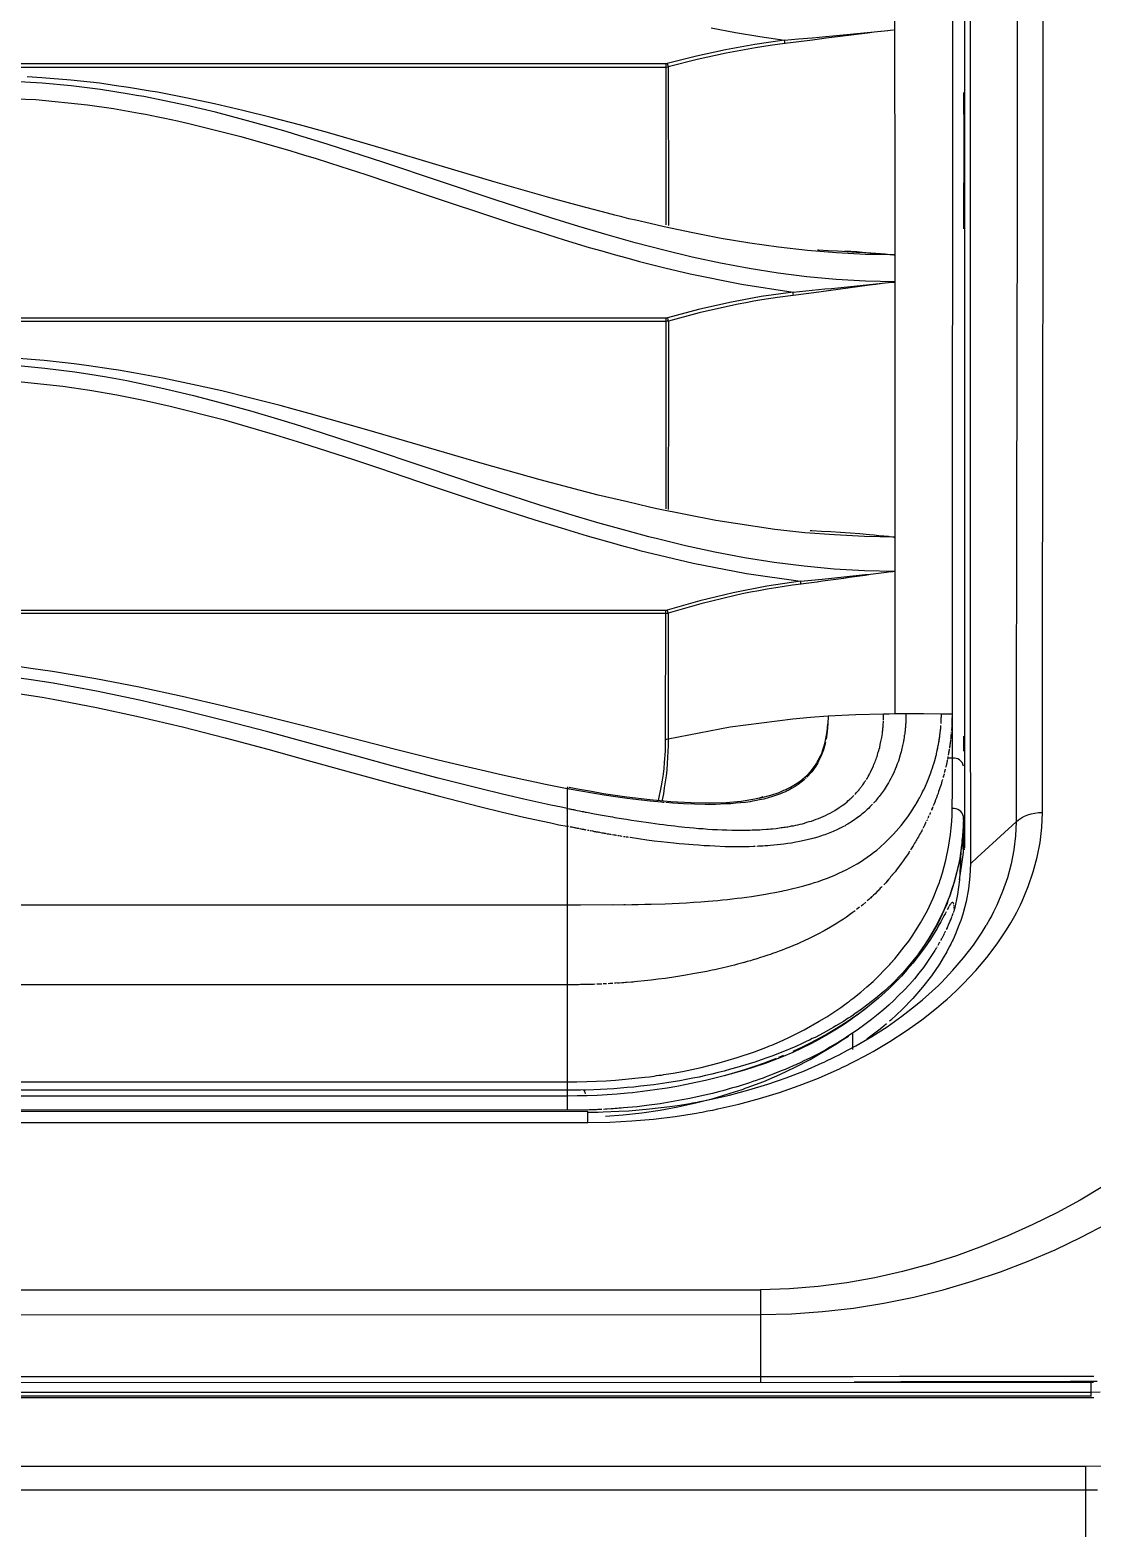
# Model space of a CAD drawing. Header units: millimetres. Extents: x 1291 to 5660, y 748 to 2981.
# Drawn here: x 2310.5 to 2358.4, y 2858.6 to 2926.1 of the extents above; entities that cross this region are included whole.
import ezdxf

# ---------------------------------------------------------------- set-up
doc = ezdxf.new("R2010")
doc.units = ezdxf.units.MM

msp = doc.modelspace()

# ---------------------------------------------------------------- linework, layer by layer
for p, q in [((2352.011, 2893.983), (2351.977, 2893.756)), ((2352.001, 2893.906), (2351.981, 2893.78)), ((2351.236, 2891.108), (2351.164, 2890.939)), ((2350.341, 2889.342), (2350.229, 2889.168)), ((2352.136, 2886.293), (2352.083, 2886.167)), ((2351.957, 2885.843), (2351.841, 2885.581))]:
    msp.add_line(p, q)
for points in [[(2349.518, 2924.242), (2349.508, 2936.051), (2349.518, 2938.829), (2349.513, 2950.667), (2349.508, 2951.287), (2349.508, 2954.534), (2349.503, 2954.544), (2349.499, 2955.28), (2349.862, 2955.285), (2350.336, 2955.28), (2350.815, 2955.28), (2351.425, 2955.275), (2352.03, 2955.275), (2352.03, 2955.328), (2352.02, 2955.377)], [(2355.031, 2931.899), (2355.031, 2920.22), (2355.026, 2918.061), (2355.026, 2915.845), (2355.021, 2913.57), (2355.016, 2911.237), (2355.011, 2908.842), (2355.006, 2906.393), (2355.002, 2903.881), (2354.997, 2901.306), (2354.997, 2899.999), (2354.992, 2898.678), (2354.992, 2895.987), (2354.987, 2893.233), (2354.982, 2890.421)], [(2352.916, 2931.023), (2352.916, 2920.094), (2352.92, 2918.028), (2352.92, 2894.022), (2352.925, 2891.307), (2352.925, 2888.543), (2352.901, 2887.977), (2352.838, 2887.406), (2352.732, 2886.835), (2352.577, 2886.259), (2352.485, 2885.973), (2352.378, 2885.688), (2352.267, 2885.402), (2352.141, 2885.122), (2352.107, 2885.049), (2352.069, 2884.981), (2352.035, 2884.913), (2352.001, 2884.841), (2351.928, 2884.7), (2351.856, 2884.565), (2351.696, 2884.289), (2351.531, 2884.018), (2351.168, 2883.486), (2350.767, 2882.968), (2350.331, 2882.464), (2349.852, 2881.971), (2349.6, 2881.729), (2349.339, 2881.492), (2349.271, 2881.434)], [(2354.982, 2890.426), (2355.093, 2890.518), (2355.219, 2890.605), (2355.36, 2890.678), (2355.51, 2890.741), (2355.665, 2890.784), (2355.829, 2890.823), (2355.994, 2890.842), (2356.168, 2890.847), (2356.168, 2893.669), (2356.173, 2896.423), (2356.173, 2899.118), (2356.178, 2900.444), (2356.178, 2901.756), (2356.182, 2904.336), (2356.187, 2906.852), (2356.192, 2909.311), (2356.192, 2911.707), (2356.197, 2914.049), (2356.202, 2916.324), (2356.202, 2922.814), (2356.207, 2924.857), (2356.207, 2928.767)], [(2349.518, 2884.255), (2349.736, 2884.521), (2349.944, 2884.788), (2350.147, 2885.054), (2350.331, 2885.325), (2350.68, 2885.872), (2350.984, 2886.423), (2351.251, 2886.985), (2351.478, 2887.551), (2351.527, 2887.696), (2351.551, 2887.764), (2351.58, 2887.837), (2351.667, 2888.127), (2351.749, 2888.413), (2351.822, 2888.703), (2351.943, 2889.279), (2352.03, 2889.86), (2352.064, 2890.15), (2352.088, 2890.445), (2352.102, 2890.736), (2352.107, 2891.031), (2352.107, 2891.312), (2352.112, 2891.597), (2352.117, 2912.258), (2352.127, 2913.367), (2352.127, 2928.298)], [(2341.247, 2926.221), (2342.341, 2926.013), (2343.439, 2925.829), (2344.543, 2925.67), (2343.212, 2925.476), (2341.89, 2925.239), (2340.574, 2924.953), (2339.267, 2924.624), (2339.291, 2924.532), (2339.316, 2924.469)], [(2349.436, 2926.125), (2349.049, 2926.081), (2348.899, 2926.062), (2348.589, 2926.028), (2348.284, 2925.989), (2347.669, 2925.916), (2347.05, 2925.834), (2346.43, 2925.757), (2346.12, 2925.713), (2345.811, 2925.674), (2345.186, 2925.592), (2344.567, 2925.515), (2343.899, 2925.423), (2343.241, 2925.321), (2342.578, 2925.205), (2341.919, 2925.079), (2340.613, 2924.798), (2339.311, 2924.469), (2339.311, 2922.296), (2339.316, 2920.046), (2339.316, 2917.321)], [(2344.567, 2925.51), (2344.557, 2925.578), (2344.547, 2925.67), (2345.172, 2925.728), (2345.791, 2925.781), (2346.106, 2925.81), (2346.416, 2925.839), (2346.73, 2925.868), (2347.035, 2925.897), (2347.66, 2925.96), (2348.589, 2926.047), (2348.894, 2926.076), (2349.203, 2926.105)], [(2349.455, 2926.125), (2349.436, 2926.12)], [(2240.472, 2924.445), (2240.448, 2924.484), (2240.433, 2924.527), (2240.423, 2924.552), (2240.404, 2924.571), (2240.404, 2924.581), (2240.399, 2924.595), (2240.394, 2924.605), (2240.389, 2924.615), (2339.199, 2924.615), (2339.233, 2924.619), (2339.267, 2924.624)], [(2339.204, 2924.615), (2339.199, 2922.282), (2339.204, 2920.031), (2339.204, 2917.345)], [(2240.578, 2924.14), (2240.583, 2924.16), (2240.559, 2924.276), (2240.549, 2924.29), (2240.617, 2924.397), (2240.719, 2924.455), (2339.199, 2924.455), (2339.258, 2924.46), (2339.311, 2924.469)], [(2349.353, 2916.005), (2349.513, 2915.99), (2348.197, 2916.009), (2346.885, 2916.077), (2345.578, 2916.188), (2344.281, 2916.334), (2342.984, 2916.518), (2341.697, 2916.73), (2340.409, 2916.977), (2339.127, 2917.248), (2338.488, 2917.398), (2337.849, 2917.553), (2337.53, 2917.621), (2337.215, 2917.703), (2336.896, 2917.781), (2336.576, 2917.863), (2335.303, 2918.202), (2334.035, 2918.545), (2331.514, 2919.271), (2328.992, 2920.026), (2326.476, 2920.777), (2323.954, 2921.503), (2322.686, 2921.851), (2321.413, 2922.185), (2320.14, 2922.504), (2318.863, 2922.8), (2317.575, 2923.071), (2316.288, 2923.318), (2315.963, 2923.376), (2314.991, 2923.535), (2314.342, 2923.627), (2313.689, 2923.724), (2312.387, 2923.864), (2311.08, 2923.976), (2310.427, 2924.01)], [(2349.508, 2924.242), (2349.518, 2920.443), (2349.518, 2895.29), (2349.266, 2895.285), (2349.015, 2895.285), (2347.761, 2895.256), (2346.512, 2895.188), (2345.714, 2895.13), (2344.92, 2895.058), (2342.094, 2894.69), (2339.301, 2894.148), (2339.248, 2894.138), (2339.19, 2894.138)], [(2349.513, 2914.775), (2348.192, 2914.799), (2346.871, 2914.877), (2345.559, 2915.003), (2344.257, 2915.167), (2342.96, 2915.375), (2341.668, 2915.617), (2340.38, 2915.893), (2339.103, 2916.203), (2338.464, 2916.363), (2337.825, 2916.532), (2337.186, 2916.711), (2336.552, 2916.89), (2335.284, 2917.268), (2334.021, 2917.66), (2331.509, 2918.473), (2329.002, 2919.315), (2326.495, 2920.152), (2323.978, 2920.97), (2323.349, 2921.164), (2322.715, 2921.357), (2322.086, 2921.546), (2321.452, 2921.73), (2320.179, 2922.083), (2318.901, 2922.417), (2317.614, 2922.722), (2316.322, 2922.998), (2315.673, 2923.124), (2315.349, 2923.182), (2315.02, 2923.24), (2314.371, 2923.347), (2313.718, 2923.448), (2312.411, 2923.613), (2311.099, 2923.734), (2309.783, 2923.806)], [(2352.62, 2923.303), (2352.63, 2921.319), (2352.62, 2917.166)], [(2308.457, 2923.076), (2310.809, 2922.993), (2313.147, 2922.756), (2314.308, 2922.587), (2315.465, 2922.383), (2315.755, 2922.33), (2316.046, 2922.272), (2316.331, 2922.214), (2316.622, 2922.156), (2317.198, 2922.03), (2317.769, 2921.899), (2320.048, 2921.323), (2322.308, 2920.675), (2322.875, 2920.506), (2323.436, 2920.331), (2324.559, 2919.973), (2325.677, 2919.61), (2326.795, 2919.242), (2329.026, 2918.492), (2331.257, 2917.747), (2332.375, 2917.379), (2333.493, 2917.021), (2334.621, 2916.668), (2335.749, 2916.329), (2336.31, 2916.164), (2336.876, 2916.005), (2337.447, 2915.85), (2338.014, 2915.695), (2339.156, 2915.404), (2340.298, 2915.133), (2342.602, 2914.669), (2344.93, 2914.315), (2346.082, 2914.422), (2346.367, 2914.451), (2346.658, 2914.475), (2347.229, 2914.533), (2347.8, 2914.596), (2348.376, 2914.654), (2348.661, 2914.683), (2348.942, 2914.712), (2349.087, 2914.727), (2349.228, 2914.741)], [(2348.226, 2916.077), (2347.795, 2916.101), (2347.369, 2916.126), (2346.938, 2916.155), (2346.508, 2916.174), (2346.082, 2916.198), (2346.028, 2916.198)], [(2347.263, 2916.169), (2347.805, 2916.135), (2348.652, 2916.043), (2348.869, 2916.034), (2349.082, 2916.014), (2349.295, 2916.005), (2349.353, 2916)], [(2348.231, 2916.101), (2348.661, 2916.067), (2348.869, 2916.048), (2349.087, 2916.029), (2349.189, 2916.019), (2349.3, 2916.009), (2349.407, 2915.995)], [(2349.455, 2916), (2349.474, 2915.995), (2349.518, 2915.995)], [(2349.407, 2914.756), (2349.373, 2914.751), (2349.3, 2914.746), (2349.228, 2914.736), (2348.947, 2914.698), (2348.661, 2914.659), (2348.381, 2914.625), (2346.096, 2914.315), (2345.52, 2914.238), (2344.944, 2914.165), (2344.233, 2914.069), (2343.521, 2913.957), (2343.168, 2913.899), (2342.81, 2913.831), (2342.457, 2913.764), (2342.108, 2913.691), (2340.705, 2913.372), (2339.316, 2912.999), (2339.316, 2907.985), (2339.311, 2906.688), (2339.311, 2904.515)], [(2349.373, 2914.761), (2349.513, 2914.766)], [(2349.407, 2914.761), (2349.445, 2914.766)], [(2349.46, 2914.766), (2349.479, 2914.77), (2349.513, 2914.77)], [(2344.949, 2914.17), (2344.94, 2914.233), (2344.93, 2914.315), (2343.497, 2914.107), (2342.079, 2913.841), (2340.671, 2913.522), (2339.272, 2913.149), (2339.238, 2913.139), (2240.268, 2913.139), (2240.259, 2912.675), (2240.259, 2912.471), (2240.254, 2912.273), (2188.09, 2912.273), (2188.056, 2912.723), (2188.018, 2913.168), (2187.814, 2913.159), (2187.718, 2913.168), (2187.742, 2912.922), (2187.761, 2912.67), (2187.785, 2912.375), (2187.81, 2912.075), (2187.81, 2911.533)], [(2339.272, 2913.149), (2339.296, 2913.067), (2339.316, 2913.004), (2339.262, 2912.994), (2339.204, 2912.989), (2240.578, 2912.989), (2240.598, 2912.97), (2240.612, 2912.946)], [(2339.204, 2913.134), (2339.204, 2906.678), (2339.199, 2905.367), (2339.199, 2904.539)], [(2349.126, 2903.295), (2349.232, 2903.29), (2349.281, 2903.285), (2349.421, 2903.276), (2349.47, 2903.266), (2349.513, 2903.266), (2348.158, 2903.29), (2346.803, 2903.363), (2345.457, 2903.465), (2344.117, 2903.615), (2341.45, 2904.021), (2338.798, 2904.544), (2338.464, 2904.616), (2337.477, 2904.849), (2336.813, 2904.999), (2336.155, 2905.163), (2334.844, 2905.507), (2333.537, 2905.851), (2330.928, 2906.586), (2325.73, 2908.106), (2323.122, 2908.842), (2322.468, 2909.021), (2321.815, 2909.195), (2321.157, 2909.369), (2320.503, 2909.534), (2319.187, 2909.853), (2317.866, 2910.148), (2316.539, 2910.424), (2315.208, 2910.671), (2314.541, 2910.787), (2314.207, 2910.84), (2313.205, 2910.986), (2312.532, 2911.078), (2311.191, 2911.228), (2309.841, 2911.334)], [(2309.86, 2911.01), (2311.216, 2910.884), (2312.566, 2910.715), (2313.239, 2910.613), (2313.911, 2910.502), (2314.245, 2910.444), (2314.913, 2910.318), (2315.252, 2910.25), (2316.583, 2909.964), (2317.909, 2909.65), (2319.23, 2909.306), (2320.542, 2908.943), (2321.849, 2908.556), (2322.502, 2908.353), (2323.151, 2908.149), (2325.745, 2907.307), (2328.334, 2906.436), (2330.919, 2905.565), (2333.513, 2904.723), (2334.815, 2904.316), (2336.121, 2903.929), (2336.78, 2903.74), (2337.438, 2903.556), (2338.425, 2903.295), (2338.759, 2903.213), (2340.08, 2902.893), (2341.411, 2902.608), (2342.747, 2902.351), (2344.088, 2902.138), (2345.433, 2901.964), (2346.788, 2901.838), (2348.148, 2901.761), (2349.513, 2901.732)], [(2345.699, 2903.561), (2345.772, 2903.561), (2346.208, 2903.537), (2346.638, 2903.518), (2347.074, 2903.494), (2347.505, 2903.455), (2347.935, 2903.421), (2348.371, 2903.382), (2348.584, 2903.363), (2348.802, 2903.344), (2348.913, 2903.329), (2349.02, 2903.319), (2349.126, 2903.31)], [(2348.918, 2903.319), (2349.015, 2903.305), (2349.237, 2903.3), (2349.237, 2903.295), (2349.232, 2903.29)], [(2349.329, 2903.285), (2349.373, 2903.276)], [(2345.293, 2901.141), (2344.91, 2901.093), (2344.533, 2901.04), (2344.151, 2900.982), (2343.768, 2900.919), (2343.391, 2900.846), (2343.018, 2900.778), (2342.645, 2900.701), (2342.268, 2900.619), (2340.772, 2900.261), (2339.301, 2899.835), (2339.253, 2899.82), (2240.399, 2899.82)], [(2338.875, 2891.394), (2339.011, 2892.052), (2339.054, 2892.314), (2339.093, 2892.575), (2339.122, 2892.836), (2339.146, 2893.098), (2339.18, 2893.615), (2339.19, 2894.138), (2339.195, 2899.956)], [(2339.301, 2899.835), (2339.301, 2893.872), (2339.291, 2893.601), (2339.277, 2893.325), (2339.262, 2893.054), (2339.238, 2892.778), (2339.209, 2892.507), (2339.175, 2892.231), (2339.132, 2891.96), (2339.088, 2891.684), (2339.035, 2891.413), (2339.03, 2891.379)], [(2339.258, 2899.965), (2339.282, 2899.893), (2339.301, 2899.83)], [(2334.747, 2891.036), (2334.689, 2891.046), (2334.626, 2891.06), (2334.563, 2891.07), (2334.505, 2891.084), (2334.263, 2891.133), (2334.016, 2891.186), (2332.806, 2891.452), (2331.838, 2891.68), (2330.87, 2891.912), (2328.944, 2892.401), (2327.022, 2892.909), (2325.106, 2893.432), (2323.189, 2893.959), (2321.268, 2894.482), (2319.346, 2894.985), (2317.42, 2895.469), (2315.489, 2895.919), (2313.544, 2896.321), (2311.588, 2896.679), (2311.095, 2896.757), (2310.606, 2896.834), (2309.618, 2896.969)], [(2334.757, 2891.951), (2334.747, 2891.922), (2333.779, 2892.115), (2333.295, 2892.217), (2332.801, 2892.318), (2331.833, 2892.531), (2330.875, 2892.754), (2329.907, 2892.981), (2328.939, 2893.214), (2327.981, 2893.451), (2327.022, 2893.693), (2325.101, 2894.187), (2323.175, 2894.675), (2321.258, 2895.159), (2319.337, 2895.634), (2317.401, 2896.079), (2315.465, 2896.495), (2313.519, 2896.873), (2311.569, 2897.202), (2310.582, 2897.347), (2310.098, 2897.415)], [(2310.112, 2896.2), (2311.099, 2896.045), (2311.588, 2895.963), (2313.544, 2895.59), (2315.484, 2895.169), (2317.42, 2894.709), (2319.346, 2894.216), (2321.268, 2893.698), (2323.184, 2893.17), (2325.101, 2892.638), (2327.018, 2892.11), (2328.939, 2891.597), (2330.865, 2891.104), (2331.833, 2890.871), (2332.801, 2890.644), (2333.29, 2890.537), (2334.016, 2890.378), (2334.263, 2890.329), (2334.384, 2890.3), (2334.747, 2890.228)], [(2346.338, 2893.857), (2346.382, 2894.017), (2346.416, 2894.177), (2346.469, 2894.506), (2346.503, 2894.84)], [(2346.512, 2895.188), (2346.503, 2894.84), (2346.474, 2894.496), (2346.421, 2894.158)], [(2348.444, 2892.715), (2348.526, 2892.885), (2348.555, 2892.948), (2348.574, 2893.006), (2348.603, 2893.069), (2348.627, 2893.127), (2348.652, 2893.19), (2348.676, 2893.257), (2348.695, 2893.32), (2348.719, 2893.378), (2348.739, 2893.451), (2348.758, 2893.509), (2348.773, 2893.577), (2348.782, 2893.606), (2348.792, 2893.63), (2348.816, 2893.707), (2348.836, 2893.785), (2348.86, 2893.916), (2348.894, 2894.046), (2348.928, 2894.225), (2348.957, 2894.409), (2348.961, 2894.467), (2348.99, 2894.719), (2349, 2894.806), (2349, 2894.85), (2349.005, 2894.903), (2349.005, 2894.942), (2349.01, 2894.98)], [(2349.01, 2895.029), (2349.015, 2895.063), (2349.015, 2895.29)], [(2351.614, 2895.285), (2350.815, 2895.29), (2349.518, 2895.29)], [(2350.021, 2895.29), (2350.012, 2894.927), (2350.007, 2894.883), (2350.002, 2894.83), (2350.002, 2894.787), (2349.992, 2894.729)], [(2350.017, 2895.058), (2350.012, 2895.014)], [(2350.021, 2895.213), (2350.017, 2895.179)], [(2351.599, 2894.859), (2351.609, 2894.99), (2351.614, 2895.29), (2352.117, 2895.29)], [(2351.604, 2894.903), (2351.604, 2894.946)], [(2351.609, 2895.121), (2351.614, 2895.164)], [(2352.098, 2895.29), (2352.093, 2894.971), (2352.088, 2894.946), (2352.083, 2894.753), (2352.078, 2894.729)], [(2352.088, 2894.85), (2352.083, 2894.825)], [(2352.098, 2895.193), (2352.093, 2895.169)], [(2349.939, 2894.235), (2349.905, 2894.056), (2349.896, 2893.993), (2349.881, 2893.925), (2349.862, 2893.862), (2349.852, 2893.795), (2349.837, 2893.727), (2349.818, 2893.654), (2349.804, 2893.586), (2349.765, 2893.451), (2349.678, 2893.17), (2349.629, 2893.044), (2349.576, 2892.914), (2349.533, 2892.802), (2349.484, 2892.681), (2349.436, 2892.575), (2349.378, 2892.473), (2349.334, 2892.376), (2349.281, 2892.275), (2349.232, 2892.188), (2349.179, 2892.101), (2349.082, 2891.946), (2349.034, 2891.878), (2348.99, 2891.805), (2348.86, 2891.636), (2348.816, 2891.573), (2348.773, 2891.52), (2348.729, 2891.471), (2348.69, 2891.418), (2348.647, 2891.365), (2348.603, 2891.321), (2348.56, 2891.273)], [(2348.971, 2894.52), (2348.971, 2894.564)], [(2348.981, 2894.617), (2348.981, 2894.666)], [(2349.929, 2894.177), (2349.915, 2894.114)], [(2349.992, 2894.729), (2349.983, 2894.574), (2349.978, 2894.52), (2349.968, 2894.467), (2349.963, 2894.409), (2349.949, 2894.356), (2349.939, 2894.298), (2349.939, 2894.235)], [(2349.992, 2894.685), (2349.983, 2894.632)], [(2351.478, 2893.867), (2351.488, 2893.92), (2351.551, 2894.308), (2351.589, 2894.68), (2351.594, 2894.724), (2351.594, 2894.772)], [(2351.522, 2894.114), (2351.527, 2894.162)], [(2351.536, 2894.211), (2351.541, 2894.259)], [(2351.56, 2894.404), (2351.565, 2894.448)], [(2351.57, 2894.496), (2351.575, 2894.54)], [(2351.58, 2894.588), (2351.585, 2894.632)], [(2352.054, 2894.404), (2352.035, 2894.182), (2352.03, 2894.158), (2352.025, 2894.133)], [(2352.044, 2894.283), (2352.04, 2894.254)], [(2352.049, 2894.332), (2352.044, 2894.308)], [(2352.054, 2894.38), (2352.049, 2894.356)], [(2352.064, 2894.482), (2352.059, 2894.453)], [(2352.073, 2894.627), (2352.069, 2894.603), (2352.069, 2894.554), (2352.064, 2894.53)], [(2352.078, 2894.675), (2352.073, 2894.651)], [(2352.62, 2894.283), (2352.611, 2893.615)], [(1613.244, 2886.694), (2335.303, 2886.685), (2335.347, 2886.69), (2337.675, 2886.699), (2337.718, 2886.704), (2337.946, 2886.704), (2338.246, 2886.714), (2338.546, 2886.719), (2339.166, 2886.738), (2339.48, 2886.753), (2339.8, 2886.767), (2340.124, 2886.782), (2340.443, 2886.801), (2340.777, 2886.825), (2341.102, 2886.849), (2341.324, 2886.869), (2341.542, 2886.888), (2341.76, 2886.912), (2341.978, 2886.932), (2342.195, 2886.956), (2342.408, 2886.98), (2342.626, 2887.009), (2342.839, 2887.038), (2343.057, 2887.067), (2343.696, 2887.169), (2343.909, 2887.208), (2344.117, 2887.246), (2344.185, 2887.261), (2344.257, 2887.275), (2344.339, 2887.29), (2344.427, 2887.309), (2344.528, 2887.329), (2344.625, 2887.348), (2344.746, 2887.377), (2344.862, 2887.401), (2345.123, 2887.469), (2345.414, 2887.546), (2345.574, 2887.59), (2345.728, 2887.633), (2345.903, 2887.691), (2346.072, 2887.745), (2346.256, 2887.808), (2346.435, 2887.875), (2346.629, 2887.953), (2346.817, 2888.03), (2346.992, 2888.108), (2347.161, 2888.185), (2347.33, 2888.267), (2347.495, 2888.355), (2347.655, 2888.442), (2347.814, 2888.538), (2347.969, 2888.63), (2348.124, 2888.732), (2348.269, 2888.834), (2348.419, 2888.94), (2348.56, 2889.047), (2348.7, 2889.158), (2348.836, 2889.274), (2349.097, 2889.506), (2349.223, 2889.627), (2349.344, 2889.753), (2349.465, 2889.874), (2349.576, 2890), (2349.799, 2890.261), (2350.002, 2890.523), (2350.104, 2890.658), (2350.288, 2890.929), (2350.375, 2891.07), (2350.462, 2891.205), (2350.481, 2891.239), (2350.578, 2891.413), (2350.607, 2891.462), (2350.641, 2891.52), (2350.704, 2891.646), (2350.738, 2891.709), (2350.772, 2891.781), (2350.81, 2891.854), (2350.863, 2891.965), (2351.009, 2892.299), (2351.139, 2892.633), (2351.178, 2892.749), (2351.217, 2892.86), (2351.251, 2892.972), (2351.285, 2893.088), (2351.318, 2893.199), (2351.377, 2893.412), (2351.391, 2893.461), (2351.401, 2893.514), (2351.415, 2893.567), (2351.478, 2893.867)], [(2343.425, 2891.496), (2343.526, 2891.52), (2343.928, 2891.626), (2344.306, 2891.757), (2344.393, 2891.791), (2344.523, 2891.849), (2344.572, 2891.868), (2344.819, 2891.989), (2344.973, 2892.081), (2345.123, 2892.173), (2345.264, 2892.275), (2345.332, 2892.328), (2345.394, 2892.381), (2345.428, 2892.41), (2345.462, 2892.435), (2345.52, 2892.493), (2345.748, 2892.73), (2345.941, 2892.986), (2345.985, 2893.054), (2346.024, 2893.122), (2346.062, 2893.194), (2346.101, 2893.262), (2346.174, 2893.407), (2346.237, 2893.553), (2346.266, 2893.63), (2346.338, 2893.857)], [(2346.387, 2893.998), (2346.343, 2893.833), (2346.3, 2893.678), (2346.246, 2893.523), (2346.183, 2893.373), (2346.116, 2893.223), (2346.077, 2893.156), (2346.043, 2893.083), (2345.999, 2893.01), (2345.961, 2892.943), (2345.772, 2892.681), (2345.549, 2892.439)], [(2346.29, 2893.707), (2346.314, 2893.78)], [(2351.425, 2893.615), (2351.439, 2893.669)], [(2351.449, 2893.717), (2351.459, 2893.77)], [(2351.507, 2894.017), (2351.512, 2894.066)], [(2351.952, 2893.606), (2351.933, 2893.48), (2351.928, 2893.456), (2351.923, 2893.427)], [(2351.938, 2893.528), (2351.938, 2893.504)], [(2351.967, 2893.707), (2351.967, 2893.683), (2351.943, 2893.553)], [(2351.962, 2893.654), (2351.952, 2893.606)], [(2351.986, 2893.833), (2351.986, 2893.804)], [(2352.006, 2893.959), (2352.001, 2893.93), (2352.001, 2893.906)], [(2352.015, 2894.032), (2352.011, 2894.007)], [(2352.025, 2894.109), (2352.02, 2894.08), (2352.02, 2894.056)], [(2348.235, 2892.343), (2348.269, 2892.386), (2348.298, 2892.439), (2348.39, 2892.609), (2348.419, 2892.662), (2348.497, 2892.827)], [(2351.793, 2892.807), (2351.759, 2892.667), (2351.749, 2892.643)], [(2351.788, 2892.783), (2351.778, 2892.759)], [(2351.822, 2892.933), (2351.817, 2892.909), (2351.807, 2892.88)], [(2351.88, 2893.214), (2351.875, 2893.18), (2351.827, 2892.957)], [(2351.841, 2893.01), (2351.831, 2892.986)], [(2351.87, 2893.151), (2351.86, 2893.122), (2351.856, 2893.098)], [(2351.914, 2893.378), (2351.904, 2893.33), (2351.894, 2893.272), (2351.885, 2893.243)], [(2352.112, 2893.301), (2351.904, 2893.301)], [(2345.462, 2892.352), (2345.428, 2892.323), (2345.303, 2892.217), (2345.167, 2892.115), (2345.022, 2892.018), (2344.867, 2891.926), (2344.712, 2891.844), (2344.668, 2891.82), (2344.625, 2891.801), (2344.586, 2891.781), (2344.543, 2891.762), (2344.456, 2891.728), (2344.368, 2891.689), (2344.005, 2891.563), (2343.623, 2891.457), (2343.42, 2891.413), (2343.212, 2891.375), (2343.105, 2891.355), (2343.004, 2891.336), (2342.892, 2891.321), (2342.786, 2891.307), (2342.568, 2891.283), (2342.35, 2891.263), (2342.123, 2891.244), (2341.9, 2891.234), (2341.44, 2891.215), (2340.971, 2891.215), (2340.492, 2891.225), (2340.003, 2891.244), (2339.756, 2891.254), (2339.509, 2891.273), (2339.195, 2891.297)], [(2345.52, 2892.41), (2345.491, 2892.381)], [(2347.713, 2891.66), (2347.751, 2891.694), (2347.781, 2891.738), (2347.848, 2891.805), (2347.877, 2891.839), (2347.906, 2891.878), (2347.926, 2891.912), (2347.96, 2891.946), (2347.984, 2891.98), (2348.003, 2892.004), (2348.027, 2892.033), (2348.047, 2892.067), (2348.071, 2892.091), (2348.105, 2892.144), (2348.134, 2892.188), (2348.168, 2892.241), (2348.206, 2892.289)], [(2348.327, 2892.497), (2348.361, 2892.551)], [(2351.657, 2892.304), (2351.652, 2892.284), (2351.643, 2892.255), (2351.618, 2892.183), (2351.599, 2892.115), (2351.551, 2891.96), (2351.522, 2891.873), (2351.493, 2891.791), (2351.464, 2891.704), (2351.43, 2891.612), (2351.396, 2891.515), (2351.357, 2891.423), (2351.318, 2891.321), (2351.28, 2891.215), (2351.265, 2891.181), (2351.251, 2891.142)], [(2351.667, 2892.338), (2351.662, 2892.318)], [(2351.739, 2892.599), (2351.735, 2892.58), (2351.701, 2892.459), (2351.696, 2892.444), (2351.691, 2892.425)], [(2351.71, 2892.502), (2351.706, 2892.478)], [(2351.769, 2892.71), (2351.764, 2892.691)], [(2334.8, 2891.975), (2334.757, 2891.98), (2334.747, 2877.431)], [(2339.132, 2891.302), (2339.064, 2891.307), (2339.001, 2891.312), (2338.493, 2891.36), (2337.975, 2891.418), (2337.462, 2891.481), (2336.939, 2891.554), (2336.421, 2891.631), (2335.894, 2891.713), (2335.371, 2891.805), (2334.839, 2891.907), (2334.795, 2891.912), (2334.752, 2891.922)], [(2334.781, 2891.031), (2334.848, 2891.012), (2334.882, 2891.012), (2335.144, 2890.958), (2335.202, 2890.944), (2335.308, 2890.925), (2335.371, 2890.915), (2335.429, 2890.9), (2335.492, 2890.891), (2335.56, 2890.871), (2335.628, 2890.866), (2335.695, 2890.847), (2335.768, 2890.837), (2335.836, 2890.823), (2335.913, 2890.804), (2335.991, 2890.794), (2336.068, 2890.779), (2336.155, 2890.76), (2336.242, 2890.745), (2336.329, 2890.736), (2336.417, 2890.716), (2336.509, 2890.702), (2336.596, 2890.683), (2336.697, 2890.668), (2336.794, 2890.649), (2336.896, 2890.629), (2336.993, 2890.615), (2337.099, 2890.595), (2337.201, 2890.581), (2337.312, 2890.562), (2337.423, 2890.547), (2337.651, 2890.503), (2337.883, 2890.474), (2338.091, 2890.441), (2338.314, 2890.407), (2338.517, 2890.382), (2338.716, 2890.353), (2338.909, 2890.329), (2339.093, 2890.305), (2339.272, 2890.276), (2339.446, 2890.261), (2339.606, 2890.242), (2339.766, 2890.218), (2339.916, 2890.208), (2340.061, 2890.189), (2340.259, 2890.174), (2340.468, 2890.155), (2340.676, 2890.131), (2340.884, 2890.121), (2341.097, 2890.102), (2341.305, 2890.087), (2341.523, 2890.078), (2341.736, 2890.068), (2341.953, 2890.063), (2342.176, 2890.053), (2342.984, 2890.053), (2343.096, 2890.063), (2343.207, 2890.063), (2343.323, 2890.068), (2343.429, 2890.068), (2343.536, 2890.078), (2343.73, 2890.097), (2343.822, 2890.097), (2343.913, 2890.111), (2344.001, 2890.111), (2344.165, 2890.131), (2344.243, 2890.14), (2344.315, 2890.155), (2344.393, 2890.165), (2344.456, 2890.174), (2344.649, 2890.199), (2344.702, 2890.208), (2344.76, 2890.218), (2344.814, 2890.232), (2344.857, 2890.242), (2344.91, 2890.252), (2344.954, 2890.252), (2345.051, 2890.276), (2345.143, 2890.295), (2345.249, 2890.32), (2345.351, 2890.344), (2345.453, 2890.373), (2345.549, 2890.407), (2345.661, 2890.441), (2345.757, 2890.465), (2345.869, 2890.503), (2345.975, 2890.547), (2346.077, 2890.581), (2346.183, 2890.624), (2346.29, 2890.673), (2346.396, 2890.716), (2346.503, 2890.77), (2346.604, 2890.823), (2346.711, 2890.881), (2346.813, 2890.944), (2346.88, 2890.987), (2346.953, 2891.031), (2347.016, 2891.07), (2347.142, 2891.157), (2347.258, 2891.244), (2347.364, 2891.331), (2347.408, 2891.375), (2347.461, 2891.418), (2347.509, 2891.462), (2347.553, 2891.496), (2347.597, 2891.539), (2347.635, 2891.583), (2347.674, 2891.617)], [(2334.844, 2891.931), (2334.834, 2891.907)], [(2343.57, 2891.559), (2343.4, 2891.5), (2343.207, 2891.447), (2342.587, 2891.346), (2341.919, 2891.292), (2341.145, 2891.273), (2340.342, 2891.283), (2339.422, 2891.336), (2338.483, 2891.423), (2337.443, 2891.544), (2336.388, 2891.694), (2335.845, 2891.791), (2335.308, 2891.892), (2335.076, 2891.936), (2334.844, 2891.975)], [(2344.61, 2891.888), (2344.654, 2891.907)], [(2348.947, 2891.747), (2348.903, 2891.694)], [(2175.337, 2876.874), (2335.686, 2876.879), (2336.678, 2876.894), (2337.665, 2876.947), (2338.648, 2877.029), (2339.621, 2877.15), (2340.105, 2877.223), (2340.589, 2877.3), (2340.71, 2877.325), (2340.831, 2877.344), (2341.072, 2877.392), (2341.31, 2877.436), (2341.547, 2877.489), (2342.491, 2877.702), (2343.415, 2877.954), (2344.32, 2878.23), (2345.206, 2878.539), (2346.072, 2878.878), (2346.919, 2879.251), (2347.025, 2879.299), (2347.127, 2879.348), (2347.234, 2879.401), (2347.335, 2879.449), (2347.543, 2879.551), (2347.747, 2879.653), (2348.148, 2879.861), (2348.54, 2880.078), (2349.3, 2880.529), (2350.031, 2881.003), (2350.728, 2881.501), (2351.396, 2882.024), (2351.715, 2882.295), (2351.87, 2882.431), (2352.025, 2882.571), (2352.325, 2882.852), (2352.62, 2883.137), (2353.167, 2883.718), (2353.671, 2884.313), (2354.135, 2884.928), (2354.551, 2885.552), (2354.745, 2885.872), (2354.924, 2886.196), (2355.011, 2886.356), (2355.176, 2886.685), (2355.253, 2886.849), (2355.529, 2887.508), (2355.757, 2888.171), (2355.936, 2888.834), (2356.061, 2889.502), (2356.139, 2890.174), (2356.168, 2890.847)], [(2334.752, 2890.958), (2334.747, 2890.963)], [(2334.926, 2891.002), (2334.965, 2890.987)], [(2335.008, 2890.978), (2335.052, 2890.978), (2335.1, 2890.968)], [(2348.516, 2891.229), (2348.473, 2891.176), (2348.434, 2891.142), (2348.39, 2891.099), (2348.332, 2891.036), (2348.274, 2890.987), (2348.211, 2890.925), (2348.153, 2890.871), (2348.09, 2890.823), (2348.032, 2890.77), (2347.969, 2890.716), (2347.771, 2890.571), (2347.703, 2890.518), (2347.63, 2890.474), (2347.572, 2890.431), (2347.519, 2890.397), (2347.456, 2890.363), (2347.398, 2890.329), (2347.33, 2890.286), (2347.277, 2890.252), (2347.209, 2890.218), (2347.146, 2890.189), (2346.88, 2890.053), (2346.803, 2890.019), (2346.74, 2889.99), (2346.667, 2889.957), (2346.595, 2889.932), (2346.517, 2889.898), (2346.44, 2889.869), (2346.362, 2889.845), (2346.29, 2889.821), (2346.212, 2889.792), (2346.13, 2889.768), (2346.053, 2889.739), (2345.888, 2889.69), (2345.627, 2889.627), (2345.438, 2889.584), (2345.23, 2889.535), (2345.051, 2889.506), (2344.867, 2889.473), (2344.693, 2889.448), (2344.523, 2889.419), (2344.364, 2889.405), (2344.209, 2889.385), (2344.064, 2889.371), (2343.923, 2889.361), (2343.802, 2889.352), (2343.676, 2889.342), (2343.57, 2889.337), (2343.468, 2889.327), (2343.381, 2889.327), (2343.294, 2889.318)], [(2350.525, 2891.321), (2350.554, 2891.365)], [(2351.105, 2890.813), (2351.091, 2890.779), (2351.081, 2890.75)], [(2351.135, 2890.871), (2351.12, 2890.842)], [(2351.207, 2891.041), (2351.188, 2891.007), (2351.178, 2890.973)], [(2334.747, 2890.426), (2334.752, 2890.441)], [(2334.815, 2890.218), (2334.781, 2890.218), (2334.752, 2890.223)], [(2335.308, 2890.111), (2335.284, 2890.121), (2335.25, 2890.131), (2335.216, 2890.131), (2335.178, 2890.14), (2335.144, 2890.145), (2335.11, 2890.155), (2335.086, 2890.155), (2335.018, 2890.174), (2334.979, 2890.184), (2334.945, 2890.189), (2334.916, 2890.189), (2334.882, 2890.199)], [(2335.608, 2890.053), (2335.574, 2890.068), (2335.541, 2890.068), (2335.507, 2890.078), (2335.381, 2890.097), (2335.342, 2890.111)], [(2335.473, 2890.078), (2335.444, 2890.087), (2335.41, 2890.097)], [(2344.523, 2890.184), (2344.581, 2890.189)], [(2347.079, 2890.155), (2347.016, 2890.121)], [(2347.902, 2890.673), (2347.839, 2890.615)], [(2350.752, 2890.078), (2350.728, 2890.024), (2350.699, 2889.971), (2350.67, 2889.913), (2350.636, 2889.86), (2350.607, 2889.802), (2350.578, 2889.748), (2350.544, 2889.69), (2350.51, 2889.637), (2350.476, 2889.579), (2350.447, 2889.521), (2350.409, 2889.463), (2350.375, 2889.405), (2350.341, 2889.342)], [(2350.81, 2890.184), (2350.781, 2890.131)], [(2350.931, 2890.431), (2350.922, 2890.407), (2350.907, 2890.382), (2350.849, 2890.257), (2350.834, 2890.237), (2350.83, 2890.218), (2350.82, 2890.203)], [(2350.897, 2890.363), (2350.888, 2890.339)], [(2350.965, 2890.503), (2350.955, 2890.479)], [(2350.989, 2890.557), (2350.975, 2890.528)], [(2351.052, 2890.692), (2351.038, 2890.663), (2351.028, 2890.634), (2351.014, 2890.61)], [(2352.611, 2890.668), (2352.601, 2890.237), (2352.572, 2889.807), (2352.538, 2889.468), (2352.495, 2889.129), (2352.441, 2888.795)], [(2352.925, 2888.538), (2353.245, 2888.834), (2353.569, 2889.129), (2354.982, 2890.426), (2354.958, 2889.792), (2354.881, 2889.163), (2354.76, 2888.538), (2354.59, 2887.909), (2354.377, 2887.29), (2354.116, 2886.67), (2354.043, 2886.515), (2353.966, 2886.365), (2353.884, 2886.211), (2353.806, 2886.056), (2353.637, 2885.76)], [(2335.734, 2890.034), (2335.7, 2890.044), (2335.671, 2890.044)], [(2336.267, 2889.932), (2336.233, 2889.942), (2336.208, 2889.947), (2336.078, 2889.966), (2336.054, 2889.976), (2336.02, 2889.976), (2335.991, 2889.981), (2335.957, 2889.99), (2335.928, 2890), (2335.792, 2890.019), (2335.768, 2890.024)], [(2335.894, 2890), (2335.826, 2890.019)], [(2336.175, 2889.947), (2336.146, 2889.957), (2336.112, 2889.966)], [(2336.509, 2889.889), (2336.484, 2889.898), (2336.455, 2889.898), (2336.421, 2889.903), (2336.388, 2889.913), (2336.363, 2889.923), (2336.329, 2889.923), (2336.3, 2889.932)], [(2336.63, 2889.869), (2336.605, 2889.879), (2336.576, 2889.879), (2336.547, 2889.889)], [(2336.751, 2889.845), (2336.726, 2889.855), (2336.697, 2889.855), (2336.668, 2889.869)], [(2336.818, 2889.836), (2336.789, 2889.845)], [(2336.959, 2889.811), (2336.934, 2889.821), (2336.905, 2889.826), (2336.872, 2889.826), (2336.847, 2889.836)], [(2337.026, 2889.802), (2336.993, 2889.811)], [(2337.114, 2889.792), (2337.08, 2889.792), (2337.055, 2889.802)], [(2337.172, 2889.777), (2337.143, 2889.782)], [(2337.23, 2889.768), (2337.201, 2889.777)], [(2337.346, 2889.748), (2337.317, 2889.758), (2337.288, 2889.758)], [(2337.515, 2889.724), (2337.486, 2889.734), (2337.457, 2889.734), (2337.433, 2889.739), (2337.399, 2889.748)], [(2343.221, 2889.318), (2343.154, 2889.318), (2342.95, 2889.308), (2341.876, 2889.308), (2341.411, 2889.327), (2341.174, 2889.342), (2340.932, 2889.352), (2340.676, 2889.371), (2340.434, 2889.385), (2340.235, 2889.405), (2340.042, 2889.414), (2339.804, 2889.439), (2339.562, 2889.463), (2339.282, 2889.492), (2338.996, 2889.526), (2338.672, 2889.56), (2338.343, 2889.603), (2337.97, 2889.656), (2337.597, 2889.715), (2337.573, 2889.715)], [(2345.801, 2889.671), (2345.714, 2889.647)], [(2352.519, 2889.405), (2352.499, 2889.095), (2352.465, 2888.451), (2352.432, 2887.812), (2352.48, 2888.108), (2352.524, 2888.413), (2352.567, 2888.727), (2352.611, 2889.051), (2352.62, 2889.129), (2352.553, 2889.637)], [(2352.654, 2889.168), (2352.62, 2889.482), (2352.577, 2889.797), (2352.543, 2889.453)], [(2350.186, 2889.1), (2350.142, 2889.032), (2350.084, 2888.945), (2350.031, 2888.863), (2349.958, 2888.761), (2349.891, 2888.664), (2349.808, 2888.548), (2349.726, 2888.437), (2349.624, 2888.311), (2349.528, 2888.18), (2349.479, 2888.117), (2349.329, 2887.943), (2349.286, 2887.89), (2349.237, 2887.832)], [(2350.302, 2889.284), (2350.268, 2889.226)], [(2352.499, 2889.114), (2352.446, 2888.771), (2352.378, 2888.432), (2352.204, 2887.754), (2351.996, 2887.087), (2351.928, 2886.922), (2351.87, 2886.753), (2351.798, 2886.588), (2351.73, 2886.423), (2351.652, 2886.259), (2351.575, 2886.099), (2351.497, 2885.935), (2351.41, 2885.77), (2351.038, 2885.136), (2350.607, 2884.512)], [(2349.426, 2888.059), (2349.382, 2888.001)], [(2352.374, 2888.456), (2352.296, 2888.122), (2352.204, 2887.783), (2352.156, 2887.614), (2352.102, 2887.45), (2352.078, 2887.362)], [(2348.942, 2887.508), (2348.903, 2887.464), (2348.865, 2887.43), (2348.831, 2887.391), (2348.797, 2887.358), (2348.763, 2887.319), (2348.729, 2887.29), (2348.627, 2887.188), (2348.555, 2887.12), (2348.347, 2886.927), (2348.274, 2886.864)], [(2349.237, 2887.832), (2349.107, 2887.682), (2349.063, 2887.633), (2349.024, 2887.59)], [(2349.194, 2887.783), (2349.15, 2887.73)], [(2352.078, 2887.362), (2351.991, 2887.111), (2351.725, 2886.448), (2351.406, 2885.794), (2351.038, 2885.146), (2350.612, 2884.512)], [(2352.432, 2887.812), (2352.344, 2887.149), (2352.204, 2886.496), (2352.199, 2886.554), (2352.19, 2886.612)], [(2336.813, 2886.69), (2336.857, 2886.694)], [(2337.312, 2886.694), (2337.36, 2886.699)], [(2348.206, 2886.806), (2348.071, 2886.69), (2347.998, 2886.632)], [(2348.487, 2887.057), (2348.415, 2886.99)], [(2352.093, 2886.791), (2352.093, 2886.786), (2352.083, 2886.782), (2352.059, 2886.762), (2352.04, 2886.738), (2352.025, 2886.714), (2351.996, 2886.685), (2351.991, 2886.665), (2351.981, 2886.651), (2351.972, 2886.632)], [(2352.049, 2887.28), (2352.02, 2887.193)], [(2352.127, 2886.791), (2352.127, 2886.796), (2352.102, 2886.796)], [(2352.156, 2886.767), (2352.146, 2886.777), (2352.136, 2886.782)], [(2352.17, 2886.728), (2352.161, 2886.748)], [(2352.19, 2886.641), (2352.18, 2886.665), (2352.18, 2886.69)], [(2347.727, 2886.419), (2347.597, 2886.322), (2347.471, 2886.23), (2347.335, 2886.133), (2347.2, 2886.041), (2347.059, 2885.949), (2346.914, 2885.857), (2346.764, 2885.765), (2346.614, 2885.678), (2346.338, 2885.518), (2346.053, 2885.364), (2345.714, 2885.194), (2345.37, 2885.034), (2345.293, 2884.996), (2345.211, 2884.962), (2345.119, 2884.918), (2345.027, 2884.88), (2344.814, 2884.792), (2344.698, 2884.744), (2344.577, 2884.696), (2344.441, 2884.647), (2344.306, 2884.594), (2344.155, 2884.541), (2344.01, 2884.488), (2343.909, 2884.454), (2343.802, 2884.415), (2343.705, 2884.386), (2343.609, 2884.352), (2343.425, 2884.294), (2343.338, 2884.265), (2343.25, 2884.241), (2343.173, 2884.216), (2343.091, 2884.192), (2343.013, 2884.168), (2342.941, 2884.149), (2342.868, 2884.125), (2342.67, 2884.071), (2342.612, 2884.057), (2342.553, 2884.037), (2342.428, 2884.004), (2342.297, 2883.97), (2342.166, 2883.941), (2342.04, 2883.907), (2341.915, 2883.878), (2341.784, 2883.849), (2341.532, 2883.791), (2341.411, 2883.762), (2341.285, 2883.737), (2341.164, 2883.708), (2341.043, 2883.684), (2340.414, 2883.568), (2340.105, 2883.51), (2339.475, 2883.413), (2339.166, 2883.37), (2338.856, 2883.331), (2338.541, 2883.292), (2338.236, 2883.258), (2337.927, 2883.224), (2337.791, 2883.215), (2337.723, 2883.205), (2337.651, 2883.2), (2337.447, 2883.186), (2337.375, 2883.181), (2337.307, 2883.176), (2337.239, 2883.166), (2336.954, 2883.147), (2336.886, 2883.147)], [(2351.827, 2886.37), (2351.783, 2886.283), (2351.73, 2886.191), (2351.686, 2886.099), (2351.633, 2886.007), (2351.585, 2885.915), (2351.478, 2885.722), (2351.42, 2885.625), (2351.367, 2885.528), (2351.125, 2885.141), (2350.994, 2884.947), (2350.859, 2884.754), (2350.718, 2884.56), (2350.573, 2884.367), (2350.331, 2884.062), (2350.079, 2883.766), (2349.818, 2883.471), (2349.537, 2883.181), (2349.242, 2882.895), (2348.937, 2882.615), (2348.782, 2882.479), (2348.695, 2882.406), (2348.618, 2882.343), (2348.119, 2881.942), (2347.95, 2881.811), (2347.863, 2881.748), (2347.781, 2881.685), (2347.693, 2881.622), (2347.606, 2881.559), (2347.248, 2881.313), (2346.885, 2881.075), (2346.508, 2880.848), (2346.125, 2880.63), (2345.733, 2880.422), (2345.332, 2880.224), (2344.92, 2880.035), (2344.494, 2879.851), (2344.068, 2879.682), (2343.846, 2879.599), (2343.628, 2879.522), (2342.737, 2879.231), (2341.828, 2878.98)], [(2347.931, 2886.578), (2347.795, 2886.472)], [(2351.962, 2886.612), (2351.938, 2886.578), (2351.919, 2886.54), (2351.894, 2886.496), (2351.87, 2886.457)], [(2352.083, 2886.148), (2352.069, 2886.128), (2352.069, 2886.109), (2352.059, 2886.09), (2351.996, 2885.944), (2351.991, 2885.925), (2351.972, 2885.886), (2351.962, 2885.862), (2351.957, 2885.843)], [(2352.04, 2886.046), (2352.035, 2886.027), (2352.006, 2885.969)], [(2352.127, 2886.269), (2352.117, 2886.249), (2352.112, 2886.23)], [(2352.19, 2886.433), (2352.161, 2886.375), (2352.161, 2886.351), (2352.146, 2886.332)], [(2352.204, 2886.496), (2352.199, 2886.477), (2352.19, 2886.452)], [(2335.686, 2877.339), (2335.86, 2877.339), (2335.918, 2877.344), (2336.15, 2877.344), (2336.383, 2877.349), (2337.08, 2877.378), (2337.539, 2877.402), (2338.464, 2877.484), (2339.379, 2877.596), (2339.834, 2877.659), (2340.288, 2877.736), (2340.4, 2877.755), (2340.511, 2877.775), (2340.627, 2877.794), (2340.739, 2877.818), (2340.966, 2877.862), (2341.189, 2877.905), (2342.074, 2878.109), (2342.941, 2878.341), (2343.792, 2878.602), (2344.625, 2878.893), (2345.443, 2879.207), (2346.237, 2879.556), (2346.338, 2879.599), (2346.435, 2879.648), (2346.532, 2879.691), (2346.629, 2879.74), (2346.822, 2879.832), (2347.016, 2879.928), (2347.393, 2880.127), (2347.766, 2880.33), (2348.482, 2880.751), (2349.17, 2881.192), (2349.828, 2881.661), (2350.457, 2882.15), (2350.762, 2882.402), (2351.057, 2882.663), (2351.202, 2882.794), (2351.483, 2883.055), (2351.618, 2883.19), (2352.136, 2883.737), (2352.615, 2884.294), (2353.056, 2884.87), (2353.448, 2885.455), (2353.632, 2885.76)], [(2351.739, 2885.378), (2351.677, 2885.257), (2351.662, 2885.233), (2351.633, 2885.175), (2351.628, 2885.155), (2351.609, 2885.136), (2351.599, 2885.112), (2351.594, 2885.093), (2351.585, 2885.073)], [(2351.73, 2885.359), (2351.72, 2885.334), (2351.706, 2885.315)], [(2351.773, 2885.436), (2351.754, 2885.417), (2351.749, 2885.397)], [(2351.798, 2885.499), (2351.793, 2885.48), (2351.783, 2885.455)], [(2351.885, 2885.683), (2351.827, 2885.557)], [(2351.87, 2885.639), (2351.851, 2885.62), (2351.851, 2885.601)], [(2351.928, 2885.785), (2351.919, 2885.76), (2351.914, 2885.741)], [(2351.401, 2884.749), (2351.386, 2884.73), (2351.377, 2884.71), (2351.357, 2884.691), (2351.352, 2884.671), (2351.333, 2884.652), (2351.323, 2884.628), (2350.994, 2884.125), (2350.805, 2883.868), (2350.607, 2883.612), (2350.399, 2883.35), (2350.176, 2883.094), (2349.934, 2882.832), (2349.673, 2882.576), (2349.474, 2882.377), (2349.266, 2882.184), (2349.024, 2881.966), (2348.768, 2881.753), (2348.473, 2881.516), (2348.168, 2881.284), (2347.814, 2881.032), (2347.451, 2880.79), (2347.238, 2880.65), (2347.011, 2880.509), (2346.803, 2880.383), (2346.595, 2880.262), (2346.406, 2880.156), (2346.208, 2880.049), (2346.043, 2879.957), (2345.869, 2879.87), (2345.714, 2879.788), (2345.559, 2879.711), (2345.424, 2879.648), (2345.283, 2879.585), (2345.061, 2879.478), (2344.964, 2879.44), (2344.877, 2879.396), (2344.809, 2879.367), (2344.736, 2879.338), (2344.577, 2879.265), (2344.402, 2879.198), (2344.073, 2879.062), (2343.909, 2878.999), (2343.754, 2878.941), (2343.589, 2878.878), (2343.434, 2878.825), (2343.27, 2878.767), (2343.115, 2878.714), (2342.965, 2878.66), (2342.5, 2878.515), (2342.355, 2878.472), (2342.205, 2878.428), (2342.06, 2878.389), (2341.919, 2878.346), (2341.774, 2878.307), (2341.634, 2878.268), (2341.3, 2878.181), (2340.952, 2878.104), (2340.618, 2878.026), (2340.279, 2877.954), (2339.94, 2877.891), (2339.606, 2877.828), (2338.948, 2877.721), (2338.323, 2877.634), (2338.111, 2877.61), (2337.902, 2877.586), (2337.486, 2877.547), (2337.288, 2877.528), (2337.186, 2877.518), (2337.099, 2877.513), (2337.012, 2877.504), (2336.915, 2877.499), (2336.833, 2877.494), (2336.736, 2877.484), (2336.562, 2877.475), (2336.484, 2877.47), (2336.397, 2877.465)], [(2351.42, 2884.792), (2351.41, 2884.768)], [(2351.541, 2884.991), (2351.522, 2884.972), (2351.454, 2884.851)], [(2351.488, 2884.913), (2351.478, 2884.889), (2351.464, 2884.87)], [(2334.752, 2878.699), (2335.192, 2878.704), (2335.633, 2878.714), (2336.068, 2878.733), (2336.504, 2878.757), (2336.939, 2878.786), (2337.375, 2878.82), (2337.81, 2878.864), (2338.246, 2878.912), (2338.459, 2878.936), (2338.677, 2878.965), (2338.783, 2878.985), (2338.89, 2878.999), (2339.001, 2879.014), (2339.108, 2879.033), (2339.533, 2879.101), (2339.954, 2879.178), (2340.376, 2879.261), (2340.792, 2879.352), (2341.203, 2879.454), (2341.61, 2879.561), (2342.413, 2879.798), (2343.202, 2880.064), (2343.589, 2880.209), (2343.783, 2880.287), (2343.875, 2880.325), (2343.972, 2880.364), (2344.349, 2880.524), (2344.717, 2880.693), (2345.433, 2881.051), (2346.116, 2881.434), (2346.45, 2881.637), (2347.088, 2882.063), (2347.393, 2882.285), (2347.471, 2882.343), (2347.543, 2882.402), (2347.621, 2882.46), (2347.984, 2882.75), (2348.264, 2882.992), (2348.536, 2883.234), (2348.792, 2883.486), (2349.044, 2883.737), (2349.165, 2883.863), (2349.286, 2883.994), (2349.344, 2884.057), (2349.518, 2884.255)], [(2342.8, 2884.105), (2342.737, 2884.091)], [(2349.402, 2884.125), (2349.46, 2884.187)], [(2350.573, 2884.367), (2350.578, 2884.434), (2350.578, 2884.497)], [(2336.02, 2883.103), (2335.947, 2883.098), (2335.652, 2883.094), (2335.579, 2883.089), (2335.352, 2883.089), (2335.279, 2883.084), (1614.74, 2883.094)], [(2335.797, 2883.098), (2335.724, 2883.094)], [(2336.31, 2883.113), (2336.238, 2883.113), (2336.165, 2883.108), (2336.092, 2883.108)], [(2336.528, 2883.123), (2336.455, 2883.123), (2336.383, 2883.118)], [(2336.813, 2883.142), (2336.741, 2883.137), (2336.673, 2883.132), (2336.6, 2883.128)], [(2337.094, 2883.157), (2337.026, 2883.152)], [(2348.289, 2882.072), (2347.955, 2881.821), (2347.606, 2881.574), (2347.253, 2881.337), (2346.89, 2881.104), (2346.512, 2880.882), (2346.13, 2880.669), (2345.733, 2880.461), (2345.336, 2880.262), (2344.92, 2880.074)], [(2349.136, 2881.317), (2348.932, 2881.143), (2348.792, 2881.032), (2348.26, 2880.625)], [(2346.846, 2880.393), (2347.132, 2880.582), (2347.427, 2880.771)], [(2347.611, 2880.921), (2347.611, 2880.17)], [(2336.484, 2877.16), (2337.278, 2877.218), (2337.694, 2877.262), (2338.111, 2877.315), (2338.938, 2877.436), (2339.742, 2877.581), (2340.545, 2877.76), (2341.334, 2877.959), (2341.721, 2878.07), (2342.103, 2878.191), (2342.292, 2878.249), (2342.491, 2878.312), (2342.587, 2878.346), (2342.679, 2878.38), (2342.776, 2878.414), (2342.863, 2878.447), (2343.613, 2878.728), (2344.335, 2879.033), (2345.031, 2879.362), (2345.704, 2879.711), (2346.856, 2880.403)], [(2344.281, 2879.764), (2344.175, 2879.725)], [(2344.494, 2879.89), (2344.393, 2879.846), (2344.281, 2879.803)], [(1615.717, 2878.699), (2334.747, 2878.699)], [(2335.531, 2878.346), (2335.536, 2878.293)], [(2336.31, 2877.46), (2336.228, 2877.46), (2336.141, 2877.455), (2336.068, 2877.45), (2335.986, 2877.45), (2335.904, 2877.446), (2335.826, 2877.441), (2335.749, 2877.441), (2335.671, 2877.436), (2335.516, 2877.436), (2335.439, 2877.431), (1615.02, 2877.431)], [(2335.686, 2876.879), (2335.686, 2877.363), (2175.337, 2877.358), (2159.259, 2877.358)], [(2358.893, 2873.98), (2357.876, 2873.375), (2356.821, 2872.804), (2355.732, 2872.267), (2354.614, 2871.764), (2353.467, 2871.294), (2352.291, 2870.868), (2351.091, 2870.486), (2349.866, 2870.152), (2348.618, 2869.866), (2347.35, 2869.639), (2346.062, 2869.474), (2344.77, 2869.368), (2343.463, 2869.334)], [(2159.293, 2868.206), (2343.463, 2868.211), (2344.867, 2868.245), (2346.266, 2868.347), (2347.65, 2868.506), (2349.024, 2868.724), (2350.375, 2869), (2351.701, 2869.329), (2353.008, 2869.712), (2354.28, 2870.137), (2355.524, 2870.617), (2356.739, 2871.139), (2357.92, 2871.701), (2359.067, 2872.306)], [(1700.463, 2869.324), (1929.106, 2869.324), (1974.029, 2869.329), (2205.678, 2869.329), (2228.643, 2869.334), (2343.463, 2869.334), (2343.463, 2865.186)], [(1990.073, 2865.177), (2074.683, 2865.181), (2358.37, 2865.143)], [(2259.4, 2865.428), (2347.645, 2865.428), (2349.736, 2865.433), (2353.913, 2865.433), (2356.003, 2865.438), (2358.486, 2865.438)], [(2347.684, 2865.186), (2349.794, 2865.191), (2351.904, 2865.191), (2356.124, 2865.201), (2357.179, 2865.201), (2357.441, 2865.206), (2358.631, 2865.21)], [(2358.467, 2865.148), (2358.37, 2865.143)], [(2358.37, 2864.543), (2358.37, 2865.143)], [(1593.691, 2864.46), (2358.38, 2864.475), (2358.481, 2864.475)], [(1593.696, 2864.538), (2358.38, 2864.552)], [(2175.337, 2864.717), (2358.37, 2864.722), (2358.772, 2864.726)], [(2359.086, 2861.377), (2358.123, 2861.363), (1593.948, 2861.353)], [(2358.138, 2691.77), (2358.138, 2710.98), (2358.133, 2715.205), (2358.133, 2780.281), (2358.128, 2785.987), (2358.128, 2840.847), (2358.123, 2847.274), (2358.123, 2861.363)], [(2358.651, 2860.303), (2358.123, 2860.303), (1593.948, 2860.288)]]:
    msp.add_lwpolyline(points)
for points in [[(2352.645, 2947.454), (2352.654, 2946.568), (2352.664, 2889.255), (2352.64, 2889.961), (2352.611, 2890.668, 0.387881), (2352.112, 2891.026)], [(2309.594, 2910.323), (2312.034, 2910.071), (2313.248, 2909.892), (2314.458, 2909.679), (2314.763, 2909.621), (2315.063, 2909.563), (2315.663, 2909.437), (2316.268, 2909.306), (2316.868, 2909.166), (2319.25, 2908.561), (2321.612, 2907.878), (2322.788, 2907.511), (2323.959, 2907.138), (2325.125, 2906.76), (2326.296, 2906.368), (2328.629, 2905.58), (2330.962, 2904.8), (2332.128, 2904.418), (2333.3, 2904.04), (2334.476, 2903.677), (2335.657, 2903.324), (2336.838, 2902.985), (2337.138, 2902.903), (2337.433, 2902.826), (2337.733, 2902.748), (2338.028, 2902.666), (2339.224, 2902.371), (2340.424, 2902.095), (2342.834, 2901.625), (2345.273, 2901.282), (2345.757, 2901.325), (2346.246, 2901.374), (2347.214, 2901.47), (2348.182, 2901.577), (2348.424, 2901.601), (2348.666, 2901.63), (2348.782, 2901.645), (2348.903, 2901.654), (2349.145, 2901.683), (2349.145, 2901.674, -0.002104), (2345.288, 2901.141), (2345.283, 2901.204), (2345.273, 2901.282), (2343.749, 2901.054), (2342.234, 2900.759), (2340.739, 2900.396), (2339.258, 2899.965), (2339.229, 2899.96), (2339.195, 2899.956), (2240.114, 2899.956)], [(2352.611, 2892.943, 0.394188), (2352.117, 2893.301)], [(2350.617, 2884.512), (2350.331, 2884.154), (2350.036, 2883.8), (2349.881, 2883.626), (2349.716, 2883.452), (2349.552, 2883.282), (2349.378, 2883.113), (2349.208, 2882.948), (2349.024, 2882.784), (2348.836, 2882.624), (2348.652, 2882.464), (2348.255, 2882.155), (2348.056, 2882.005), (2347.848, 2881.855), (2347.737, 2881.782), (2347.635, 2881.709), (2347.529, 2881.642), (2347.418, 2881.569), (2347.2, 2881.429), (2346.866, 2881.225), (2346.745, 2881.158), (2346.633, 2881.09), (2346.285, 2880.901), (2345.922, 2880.712), (2345.801, 2880.654), (2345.68, 2880.591), (2345.559, 2880.533), (2345.307, 2880.417), (2345.061, 2880.306), (2344.799, 2880.195), (2344.547, 2880.088), (2344.281, 2879.986), (2344.02, 2879.885), (2343.754, 2879.788), (2343.492, 2879.691), (2343.217, 2879.599), (2342.95, 2879.512), (2342.399, 2879.348), (2342.118, 2879.27), (2341.832, 2879.193), (2341.556, 2879.12), (2341.271, 2879.052), (2340.981, 2878.985), (2340.695, 2878.922), (2340.409, 2878.864), (2340.114, 2878.81), (2339.829, 2878.757), (2339.533, 2878.704), (2339.243, 2878.66), (2338.653, 2878.573), (2338.353, 2878.539), (2338.057, 2878.505), (2337.757, 2878.472), (2337.452, 2878.443), (2337.157, 2878.418), (2336.857, 2878.394), (2336.562, 2878.38), (2336.252, 2878.36), (2335.957, 2878.351), (2335.352, 2878.331), (2334.747, 2878.326), (1615.722, 2878.326, -0.22992)], [(2344.175, 2879.759), (2344.073, 2879.715), (2343.855, 2879.633), (2343.633, 2879.551), (2343.192, 2879.396), (2342.742, 2879.246), (2342.292, 2879.11), (2341.832, 2878.98), (2341.411, 2878.873), (2340.981, 2878.772), (2340.555, 2878.675), (2340.124, 2878.583), (2339.693, 2878.501), (2339.253, 2878.423), (2338.807, 2878.355), (2338.367, 2878.293), (2338.256, 2878.278), (2338.144, 2878.268), (2337.922, 2878.239), (2337.694, 2878.215), (2337.472, 2878.191), (2337.012, 2878.152), (2336.562, 2878.118), (2336.112, 2878.094), (2335.662, 2878.08), (2335.207, 2878.07), (2334.747, 2878.065), (1615.722, 2878.065, -0.066748)]]:
    msp.add_lwpolyline(points, format="xyb")
msp.add_arc((2331.787, 3036.799), 136.226, 277.32057, 277.47862)
msp.add_open_spline([(2335.574, 2878.172), (2335.57, 2878.234), (2335.541, 2878.293), (2335.502, 2878.341)], degree=3)

doc.saveas('drawing.dxf')
